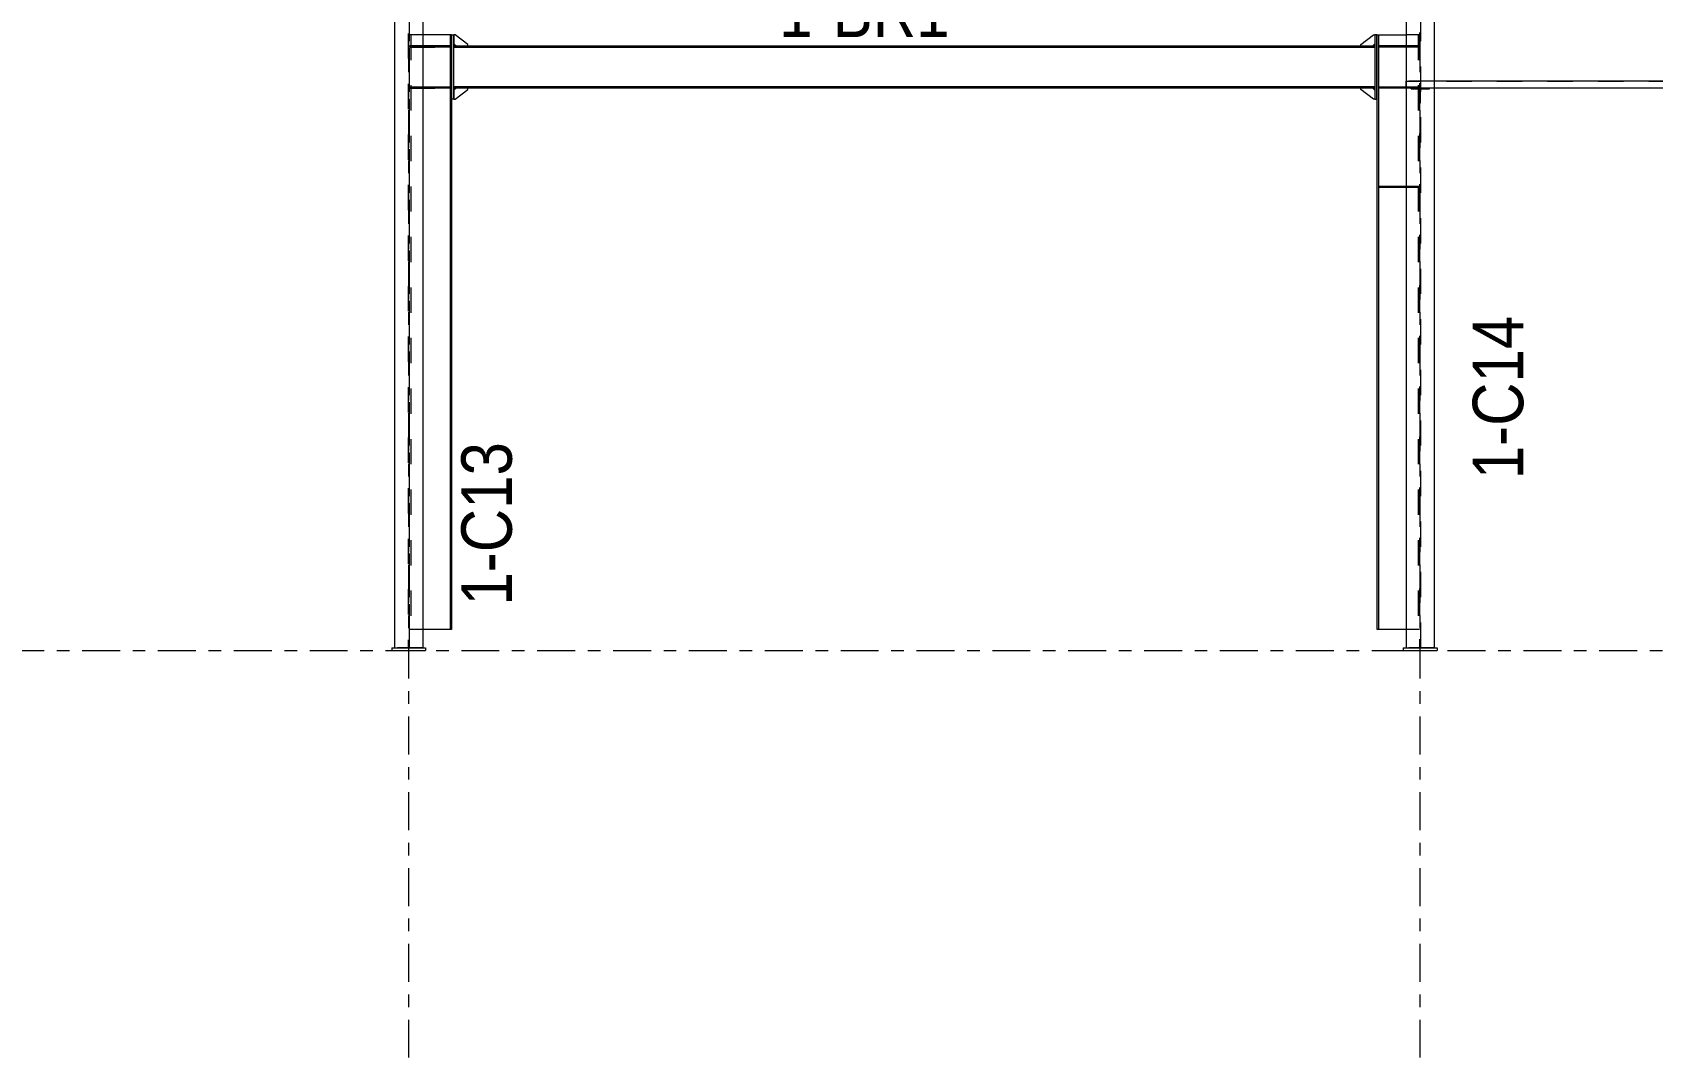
# Model space of a CAD drawing. Header units: millimetres. Extents: x -49 to 1122, y -181 to 639.
# Drawn here: x 874.1 to 1002.2, y -10 to 71.1 of the extents above; entities that cross this region are included whole.
import ezdxf

# ---------------------------------------------------------------- set-up
doc = ezdxf.new("R2010")
doc.units = ezdxf.units.MM
for name, pattern in [('XKITLINE00', [0]), ('XKITLINE02', [4, 2, -2]), ('XKITLINE03', [6, 3, -1, 1, -1])]:
    doc.linetypes.add(name, pattern=pattern)
for name, color, linetype, lineweight in [('Part', 2, 'Continuous', 0), ('PartMark', 7, 'Continuous', 0), ('S-grid', 1, 'Continuous', 0)]:
    doc.layers.add(name, color=color, linetype=linetype, lineweight=lineweight)
doc.styles.add('ARIAL', font='ARIAL.TTF')

# ---------------------------------------------------------------- blocks, each defined once
blk = doc.blocks.new('*A435')
at = {"layer": 'S-grid', "color": 1, "linetype": 'XKITLINE03', "lineweight": 0}
blk.add_line((-10, 22.22), (1096.06, 22.22), dxfattribs=at)
blk = doc.blocks.new('*A965')
at = {"layer": 'S-grid', "color": 1, "linetype": 'XKITLINE03', "lineweight": 0}
for p, q in [((983.83, 80.79), (983.83, 183.61)), ((983.83, -10), (983.83, 75.1))]:
    blk.add_line(p, q, dxfattribs=at)
at = {"layer": 'S-grid', "color": 3, "style": 'ARIAL', "width": 0.85}
blk.add_text("1'", height=3, dxfattribs=at).set_placement((982.34, 184.61))
blk = doc.blocks.new('*A966')
at = {"layer": 'S-grid', "color": 1, "linetype": 'XKITLINE03', "lineweight": 0}
for p, q in [((903.83, 115.81), (903.83, 183.61)), ((903.83, 80.79), (903.83, 110.81)), ((903.83, -10), (903.83, 75.1))]:
    blk.add_line(p, q, dxfattribs=at)
at = {"layer": 'S-grid', "color": 3, "style": 'ARIAL', "width": 0.85}
blk.add_text('1', height=3, dxfattribs=at).set_placement((902.72, 184.61))
blk = doc.blocks.new('*A978')
at = {"layer": 'Part', "color": 7, "linetype": 'XKITLINE02', "lineweight": 0}
for p, q in [((982.72, 121.94), (982.72, 117.28)), ((982.72, 121.94), (984.94, 121.94)), ((982.72, 121.81), (983.78, 121.81)), ((983.78, 121.81), (983.78, 80.82)), ((983.89, 80.76), (983.89, 121.81)), ((983.89, 121.81), (984.94, 121.81)), ((984.94, 121.94), (984.94, 117.28)), ((982.72, 118.18), (983.78, 118.18)), ((982.72, 118.05), (984.94, 118.05)), ((983.89, 118.18), (984.94, 118.18)), ((982.72, 83.68), (982.72, 81.4)), ((984.94, 83.68), (984.94, 80.19)), ((982.72, 75.7), (982.72, 73.59)), ((983.78, 75.13), (983.78, 22.44)), ((983.89, 22.44), (983.89, 75.07)), ((984.94, 74.49), (984.94, 73.59)), ((984.94, 22.44), (982.72, 22.44))]:
    blk.add_line(p, q, dxfattribs=at)
at = {"layer": 'Part', "color": 2, "linetype": 'XKITLINE00', "lineweight": 0}
for p, q in [((982.72, 117.28), (982.72, 83.68)), ((984.94, 117.28), (984.94, 83.68)), ((982.72, 73.59), (982.72, 22.44)), ((984.94, 73.59), (984.94, 22.44))]:
    blk.add_line(p, q, dxfattribs=at)
blk = doc.blocks.new('*A979')
at = {"layer": 'Part', "color": 7, "linetype": 'XKITLINE02', "lineweight": 0}
for p, q in [((902.72, 121.94), (902.72, 117.28)), ((902.72, 121.94), (904.94, 121.94)), ((902.72, 121.81), (903.78, 121.81)), ((903.78, 121.81), (903.78, 115.81)), ((903.89, 115.81), (903.89, 121.81)), ((903.89, 121.81), (904.94, 121.81)), ((904.94, 121.94), (904.94, 117.28)), ((902.72, 118.18), (903.78, 118.18)), ((902.72, 118.05), (904.94, 118.05)), ((903.89, 118.18), (904.94, 118.18)), ((903.78, 110.81), (903.78, 80.76)), ((903.89, 80.82), (903.89, 110.81)), ((902.72, 83.68), (902.72, 80.19)), ((904.94, 83.68), (904.94, 81.4)), ((904.94, 75.7), (904.94, 73.59)), ((902.72, 74.49), (902.72, 73.59)), ((903.78, 75.07), (903.78, 22.44)), ((903.89, 22.44), (903.89, 75.13)), ((904.94, 22.44), (902.72, 22.44))]:
    blk.add_line(p, q, dxfattribs=at)
at = {"layer": 'Part', "color": 2, "linetype": 'XKITLINE00', "lineweight": 0}
for p, q in [((902.72, 117.28), (902.72, 115.81)), ((904.94, 117.28), (904.94, 115.81)), ((902.72, 110.81), (902.72, 83.68)), ((904.94, 110.81), (904.94, 83.68)), ((902.72, 73.59), (902.72, 22.44)), ((904.94, 73.59), (904.94, 22.44))]:
    blk.add_line(p, q, dxfattribs=at)
blk = doc.blocks.new('*A980')
at = {"layer": 'Part', "color": 2, "linetype": 'XKITLINE00', "lineweight": 0}
for p, q in [((907.41, 70.07), (980.26, 70.07)), ((907.41, 69.97), (980.26, 69.97)), ((980.26, 66.84), (907.41, 66.84)), ((980.26, 66.74), (907.41, 66.74))]:
    blk.add_line(p, q, dxfattribs=at)
at = {"layer": 'Part', "color": 7, "linetype": 'XKITLINE02', "lineweight": 0}
for p, q in [((907.41, 66.74), (907.41, 70.07)), ((980.26, 70.07), (980.26, 66.74))]:
    blk.add_line(p, q, dxfattribs=at)
blk = doc.blocks.new('*A981')
at = {"layer": 'Part', "color": 7, "linetype": 'XKITLINE02', "lineweight": 0}
for p, q in [((903.89, 23.89), (903.89, 70.96)), ((904.94, 70.96), (903.89, 70.96)), ((903.99, 70.96), (903.99, 23.89)), ((904.94, 23.89), (903.89, 23.89))]:
    blk.add_line(p, q, dxfattribs=at)
at = {"layer": 'Part', "color": 2, "linetype": 'XKITLINE00', "lineweight": 0}
for p, q in [((907.22, 70.96), (904.94, 70.96)), ((907.12, 70.96), (907.12, 23.89)), ((907.22, 70.96), (907.22, 23.89)), ((907.22, 23.89), (904.94, 23.89))]:
    blk.add_line(p, q, dxfattribs=at)
blk = doc.blocks.new('*A983')
at = {"layer": 'Part', "color": 2, "linetype": 'XKITLINE00', "lineweight": 0}
for p, q in [((902.5, 22.44), (902.5, 22.22)), ((902.5, 22.44), (905.17, 22.44)), ((902.5, 22.22), (905.17, 22.22)), ((905.17, 22.44), (905.17, 22.22))]:
    blk.add_line(p, q, dxfattribs=at)
blk = doc.blocks.new('*A988')
at = {"layer": 'Part', "color": 7, "linetype": 'XKITLINE02', "lineweight": 0}
for p, q in [((904.94, 66.82), (903.91, 66.82)), ((903.91, 66.82), (903.91, 66.74)), ((904.94, 66.74), (903.91, 66.74)), ((904.01, 66.82), (904.01, 66.74)), ((904.18, 66.74), (904.18, 66.82)), ((904.94, 66.82), (904.94, 66.74)), ((906.93, 66.74), (906.93, 66.82))]:
    blk.add_line(p, q, dxfattribs=at)
at = {"layer": 'Part', "color": 2, "linetype": 'XKITLINE00', "lineweight": 0}
for p, q in [((907.1, 66.82), (904.94, 66.82)), ((907.1, 66.74), (904.94, 66.74)), ((907.1, 66.82), (907.1, 66.74))]:
    blk.add_line(p, q, dxfattribs=at)
blk = doc.blocks.new('*A989')
at = {"layer": 'Part', "color": 7, "linetype": 'XKITLINE02', "lineweight": 0}
for p, q in [((907.1, 66.82), (903.91, 66.82)), ((903.91, 66.82), (903.91, 66.74)), ((903.91, 66.74), (907.1, 66.74)), ((904.01, 66.82), (904.01, 66.74)), ((904.18, 66.74), (904.18, 66.82)), ((904.94, 66.82), (904.94, 66.74)), ((906.93, 66.74), (906.93, 66.82)), ((907.1, 66.74), (907.1, 66.82))]:
    blk.add_line(p, q, dxfattribs=at)
blk = doc.blocks.new('*A990')
at = {"layer": 'Part', "color": 2, "linetype": 'XKITLINE00', "lineweight": 0}
for p, q in [((907.58, 66.74), (907.41, 66.57)), ((908.52, 66.62), (908.52, 66.74)), ((907.41, 65.85), (907.52, 65.85)), ((907.52, 65.85), (908.52, 66.62))]:
    blk.add_line(p, q, dxfattribs=at)
at = {"layer": 'Part', "color": 7, "linetype": 'XKITLINE02', "lineweight": 0}
for p, q in [((908.52, 66.74), (907.58, 66.74)), ((907.41, 66.57), (907.41, 65.85))]:
    blk.add_line(p, q, dxfattribs=at)
blk = doc.blocks.new('*A991')
at = {"layer": 'Part', "color": 2, "linetype": 'XKITLINE00', "lineweight": 0}
for p, q in [((907.52, 70.96), (907.41, 70.96)), ((908.52, 70.18), (907.52, 70.96)), ((907.41, 70.24), (907.58, 70.07)), ((908.52, 70.07), (908.52, 70.18))]:
    blk.add_line(p, q, dxfattribs=at)
at = {"layer": 'Part', "color": 7, "linetype": 'XKITLINE02', "lineweight": 0}
for p, q in [((907.41, 70.96), (907.41, 70.24)), ((907.58, 70.07), (908.52, 70.07))]:
    blk.add_line(p, q, dxfattribs=at)
blk = doc.blocks.new('*A992')
at = {"layer": 'Part', "color": 2, "linetype": 'XKITLINE00', "lineweight": 0}
for p, q in [((907.24, 65.85), (907.24, 70.96)), ((907.24, 70.96), (907.41, 70.96)), ((907.41, 65.85), (907.41, 70.96)), ((907.41, 65.85), (907.24, 65.85))]:
    blk.add_line(p, q, dxfattribs=at)
blk = doc.blocks.new('*A993')
at = {"layer": 'Part', "color": 7, "linetype": 'XKITLINE02', "lineweight": 0}
for p, q in [((907.1, 70.07), (903.91, 70.07)), ((903.91, 70.07), (903.91, 69.98)), ((903.91, 69.98), (907.1, 69.98)), ((904.01, 70.07), (904.01, 69.98)), ((904.18, 69.98), (904.18, 70.07)), ((904.94, 70.07), (904.94, 69.98)), ((906.93, 69.98), (906.93, 70.07)), ((907.1, 69.98), (907.1, 70.07))]:
    blk.add_line(p, q, dxfattribs=at)
blk = doc.blocks.new('*A994')
at = {"layer": 'Part', "color": 7, "linetype": 'XKITLINE02', "lineweight": 0}
for p, q in [((904.94, 70.07), (903.91, 70.07)), ((903.91, 70.07), (903.91, 69.98)), ((904.94, 69.98), (903.91, 69.98)), ((904.01, 70.07), (904.01, 69.98)), ((904.18, 69.98), (904.18, 70.07)), ((904.94, 70.07), (904.94, 69.98)), ((906.93, 69.98), (906.93, 70.07))]:
    blk.add_line(p, q, dxfattribs=at)
at = {"layer": 'Part', "color": 2, "linetype": 'XKITLINE00', "lineweight": 0}
for p, q in [((907.1, 70.07), (904.94, 70.07)), ((907.1, 69.98), (904.94, 69.98)), ((907.1, 70.07), (907.1, 69.98))]:
    blk.add_line(p, q, dxfattribs=at)
blk = doc.blocks.new('*A1003')
at = {"layer": 'Part', "color": 2, "linetype": 'XKITLINE00', "lineweight": 0}
for p, q in [((980.44, 23.89), (980.44, 70.96)), ((980.44, 70.96), (982.72, 70.96)), ((980.54, 70.96), (980.54, 23.89)), ((982.72, 23.89), (980.44, 23.89))]:
    blk.add_line(p, q, dxfattribs=at)
at = {"layer": 'Part', "color": 7, "linetype": 'XKITLINE02', "lineweight": 0}
for p, q in [((983.78, 70.96), (982.72, 70.96)), ((983.68, 70.96), (983.68, 23.89)), ((983.78, 70.96), (983.78, 23.89)), ((983.78, 23.89), (982.72, 23.89))]:
    blk.add_line(p, q, dxfattribs=at)
blk = doc.blocks.new('*A1004')
at = {"layer": 'Part', "color": 7, "linetype": 'XKITLINE02', "lineweight": 0}
for p, q in [((982.72, 66.72), (982.72, 67.28)), ((984.94, 67.28), (982.72, 67.28)), ((1067.91, 67.26), (982.72, 67.26)), ((1067.91, 66.74), (982.72, 66.74)), ((982.72, 66.72), (982.72, 66.72)), ((984.94, 66.72), (982.72, 66.72)), ((1064.81, 67.28), (1062.86, 67.28)), ((1067.91, 66.72), (1062.86, 66.72)), ((1066.06, 67.28), (1065.89, 67.28)), ((1067.91, 66.74), (1067.91, 66.72))]:
    blk.add_line(p, q, dxfattribs=at)
at = {"layer": 'Part', "color": 2, "linetype": 'XKITLINE00', "lineweight": 0}
for p, q in [((1062.86, 67.28), (984.94, 67.28)), ((1062.86, 66.72), (984.94, 66.72)), ((1065.89, 67.28), (1064.81, 67.28)), ((1067.91, 67.28), (1066.06, 67.28)), ((1067.91, 67.28), (1067.91, 66.74))]:
    blk.add_line(p, q, dxfattribs=at)
blk = doc.blocks.new('*A1006')
at = {"layer": 'Part', "color": 2, "linetype": 'XKITLINE00', "lineweight": 0}
for p, q in [((982.5, 22.44), (982.5, 22.22)), ((982.5, 22.44), (985.17, 22.44)), ((982.5, 22.22), (985.17, 22.22)), ((985.17, 22.44), (985.17, 22.22))]:
    blk.add_line(p, q, dxfattribs=at)
blk = doc.blocks.new('*A1007')
at = {"layer": 'Part', "color": 2, "linetype": 'XKITLINE00', "lineweight": 0}
for p, q in [((980.57, 58.96), (980.57, 58.87)), ((982.72, 58.96), (980.57, 58.96)), ((982.72, 58.87), (980.57, 58.87))]:
    blk.add_line(p, q, dxfattribs=at)
at = {"layer": 'Part', "color": 7, "linetype": 'XKITLINE02', "lineweight": 0}
for p, q in [((980.73, 58.87), (980.73, 58.96)), ((983.76, 58.96), (982.72, 58.96)), ((982.72, 58.96), (982.72, 58.87)), ((983.49, 58.87), (983.49, 58.96)), ((983.66, 58.96), (983.66, 58.87)), ((983.76, 58.96), (983.76, 58.87)), ((983.76, 58.87), (982.72, 58.87))]:
    blk.add_line(p, q, dxfattribs=at)
blk = doc.blocks.new('*A1008')
at = {"layer": 'Part', "color": 7, "linetype": 'XKITLINE02', "lineweight": 0}
for p, q in [((983.76, 58.96), (980.57, 58.96)), ((980.57, 58.96), (980.57, 58.87)), ((980.73, 58.87), (980.73, 58.96)), ((982.72, 58.96), (982.72, 58.87)), ((983.49, 58.87), (983.49, 58.96)), ((983.66, 58.96), (983.66, 58.87)), ((983.76, 58.96), (983.76, 58.87)), ((983.76, 58.87), (980.57, 58.87))]:
    blk.add_line(p, q, dxfattribs=at)
blk = doc.blocks.new('*A1014')
at = {"layer": 'Part', "color": 7, "linetype": 'XKITLINE02', "lineweight": 0}
for p, q in [((983.81, 66.67), (983.86, 66.67)), ((983.81, 65.56), (983.81, 66.67)), ((983.81, 66.67), (983.86, 66.67)), ((983.86, 65.56), (983.86, 66.67)), ((983.81, 65.56), (983.86, 65.56))]:
    blk.add_line(p, q, dxfattribs=at)
blk = doc.blocks.new('*A1015')
at = {"layer": 'Part', "color": 7, "linetype": 'XKITLINE02', "lineweight": 0}
for p, q in [((983.11, 66.72), (984.56, 66.72)), ((983.11, 66.67), (983.11, 66.72)), ((983.11, 66.67), (984.56, 66.67)), ((984.56, 66.67), (984.56, 66.72))]:
    blk.add_line(p, q, dxfattribs=at)
blk = doc.blocks.new('*A1017')
at = {"layer": 'Part', "color": 2, "linetype": 'XKITLINE00', "lineweight": 0}
for p, q in [((980.57, 66.82), (980.57, 66.74)), ((982.72, 66.82), (980.57, 66.82)), ((982.72, 66.74), (980.57, 66.74))]:
    blk.add_line(p, q, dxfattribs=at)
at = {"layer": 'Part', "color": 7, "linetype": 'XKITLINE02', "lineweight": 0}
for p, q in [((980.73, 66.74), (980.73, 66.82)), ((983.76, 66.82), (982.72, 66.82)), ((982.72, 66.82), (982.72, 66.74)), ((983.76, 66.74), (982.72, 66.74)), ((983.49, 66.74), (983.49, 66.82)), ((983.66, 66.82), (983.66, 66.74)), ((983.76, 66.82), (983.76, 66.74))]:
    blk.add_line(p, q, dxfattribs=at)
blk = doc.blocks.new('*A1018')
at = {"layer": 'Part', "color": 7, "linetype": 'XKITLINE02', "lineweight": 0}
for p, q in [((983.76, 66.82), (980.57, 66.82)), ((980.57, 66.82), (980.57, 66.74)), ((983.76, 66.74), (980.57, 66.74)), ((980.73, 66.74), (980.73, 66.82)), ((982.72, 66.82), (982.72, 66.74)), ((983.49, 66.74), (983.49, 66.82)), ((983.66, 66.82), (983.66, 66.74)), ((983.76, 66.82), (983.76, 66.74))]:
    blk.add_line(p, q, dxfattribs=at)
blk = doc.blocks.new('*A1019')
at = {"layer": 'Part', "color": 2, "linetype": 'XKITLINE00', "lineweight": 0}
for p, q in [((980.57, 70.07), (980.57, 69.98)), ((982.72, 70.07), (980.57, 70.07)), ((982.72, 69.98), (980.57, 69.98))]:
    blk.add_line(p, q, dxfattribs=at)
at = {"layer": 'Part', "color": 7, "linetype": 'XKITLINE02', "lineweight": 0}
for p, q in [((980.73, 69.98), (980.73, 70.07)), ((983.76, 70.07), (982.72, 70.07)), ((982.72, 70.07), (982.72, 69.98)), ((983.76, 69.98), (982.72, 69.98)), ((983.49, 69.98), (983.49, 70.07)), ((983.66, 70.07), (983.66, 69.98)), ((983.76, 70.07), (983.76, 69.98))]:
    blk.add_line(p, q, dxfattribs=at)
blk = doc.blocks.new('*A1020')
at = {"layer": 'Part', "color": 7, "linetype": 'XKITLINE02', "lineweight": 0}
for p, q in [((983.76, 70.07), (980.57, 70.07)), ((980.57, 70.07), (980.57, 69.98)), ((983.76, 69.98), (980.57, 69.98)), ((980.73, 69.98), (980.73, 70.07)), ((982.72, 70.07), (982.72, 69.98)), ((983.49, 69.98), (983.49, 70.07)), ((983.66, 70.07), (983.66, 69.98)), ((983.76, 70.07), (983.76, 69.98))]:
    blk.add_line(p, q, dxfattribs=at)
blk = doc.blocks.new('*A1021')
at = {"layer": 'Part', "color": 2, "linetype": 'XKITLINE00', "lineweight": 0}
for p, q in [((979.14, 66.62), (979.14, 66.74)), ((980.09, 66.74), (980.26, 66.57)), ((980.14, 65.85), (979.14, 66.62)), ((980.26, 65.85), (980.14, 65.85))]:
    blk.add_line(p, q, dxfattribs=at)
at = {"layer": 'Part', "color": 7, "linetype": 'XKITLINE02', "lineweight": 0}
for p, q in [((980.09, 66.74), (979.14, 66.74)), ((980.26, 66.57), (980.26, 65.85))]:
    blk.add_line(p, q, dxfattribs=at)
blk = doc.blocks.new('*A1022')
at = {"layer": 'Part', "color": 2, "linetype": 'XKITLINE00', "lineweight": 0}
for p, q in [((979.14, 70.18), (980.14, 70.96)), ((980.14, 70.96), (980.26, 70.96)), ((979.14, 70.07), (979.14, 70.18)), ((980.09, 70.07), (980.26, 70.24))]:
    blk.add_line(p, q, dxfattribs=at)
at = {"layer": 'Part', "color": 7, "linetype": 'XKITLINE02', "lineweight": 0}
for p, q in [((980.26, 70.96), (980.26, 70.24)), ((979.14, 70.07), (980.09, 70.07))]:
    blk.add_line(p, q, dxfattribs=at)
blk = doc.blocks.new('*A1023')
at = {"layer": 'Part', "color": 2, "linetype": 'XKITLINE00', "lineweight": 0}
for p, q in [((980.42, 70.96), (980.26, 70.96)), ((980.26, 70.96), (980.26, 65.85)), ((980.42, 65.85), (980.42, 70.96)), ((980.26, 65.85), (980.42, 65.85))]:
    blk.add_line(p, q, dxfattribs=at)
blk = doc.blocks.new('*A2652')
at = {"layer": 'PartMark', "color": 3, "style": 'ARIAL', "width": 0.85}
blk.add_text('1-C13', height=4, rotation=90.0002, dxfattribs=at).set_placement((911.99, 25.78))
blk = doc.blocks.new('*A2653')
at = {"layer": 'PartMark', "color": 3, "style": 'ARIAL', "width": 0.85}
blk.add_text('1-BR1', height=4, dxfattribs=at).set_placement((933.14, 70.77))
blk = doc.blocks.new('*A2665')
at = {"layer": 'PartMark', "color": 3, "style": 'ARIAL', "width": 0.85}
blk.add_text('1-C14', height=4, rotation=90.0002, dxfattribs=at).set_placement((991.99, 35.78))

msp = doc.modelspace()

# ---------------------------------------------------------------- block references
at = {"lineweight": 0}
for name in ['*A966', '*A965', '*A979', '*A978', '*A2653', '*A981', '*A992', '*A991', '*A1022', '*A1023', '*A1003', '*A993', '*A994', '*A980', '*A1019', '*A1020', '*A988', '*A989', '*A990', '*A1021', '*A1017', '*A1018', '*A1004', '*A1015', '*A1014', '*A1007', '*A1008', '*A2665', '*A2652', '*A435', '*A983', '*A1006']:
    msp.add_blockref(name, (0, 0), dxfattribs=at)

doc.saveas('drawing.dxf')
